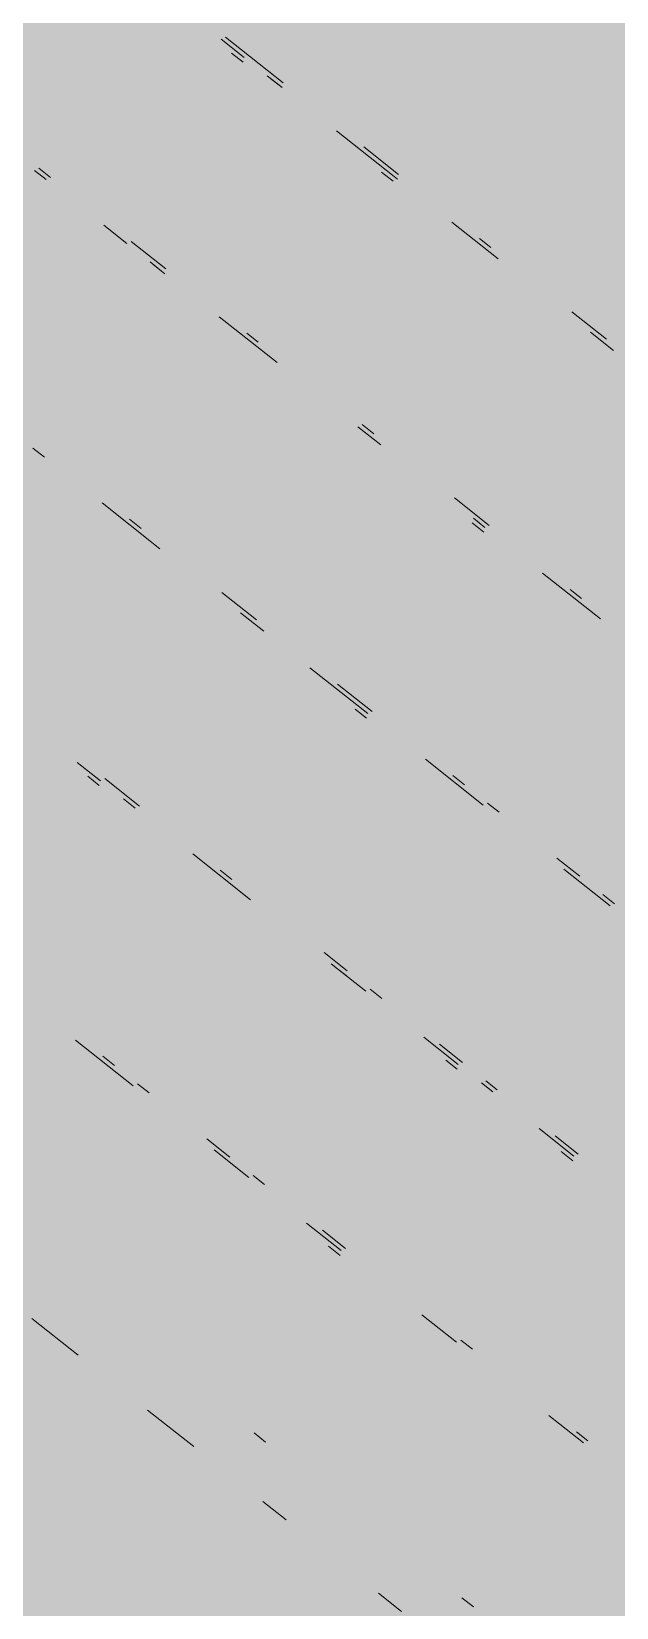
# Model space of a CAD drawing. Header units: millimetres. Extents: x 5 to 1315, y 5 to 292.
# Drawn here: x 1176.59 to 1178.271, y 91.334 to 95.867 of the extents above; entities that cross this region are included whole.
import ezdxf

# ---------------------------------------------------------------- set-up
doc = ezdxf.new("R2010")
doc.units = ezdxf.units.MM
doc.layers.add('EXISTING', color=7, linetype='Continuous')
doc.layers.add('IMAGES', color=7, linetype='Continuous')

# ---------------------------------------------------------------- blocks, each defined once
blk = doc.blocks.new('SHEET_03')
at = {"layer": 'EXISTING', "color": 250, "lineweight": 9}
for p, q in [((277.1347, 95.8455), (277.2011, 95.7928)), ((277.3132, 95.7197), (277.1472, 95.8514)), ((277.198, 95.7792), (277.1648, 95.8055)), ((277.2675, 95.7401), (277.3007, 95.7138)), ((277.3101, 95.706), (277.2769, 95.7324)), ((277.4667, 95.5821), (277.6327, 95.4504)), ((277.6451, 95.4563), (277.5456, 95.5353)), ((276.5986, 95.468), (276.6318, 95.4417)), ((276.6443, 95.4476), (276.6111, 95.4739)), ((277.6295, 95.4368), (277.5963, 95.4631)), ((277.642, 95.4426), (277.6088, 95.469)), ((276.7978, 95.31), (276.8642, 95.2573)), ((277.7986, 95.3187), (277.9314, 95.2134)), ((276.9762, 95.1842), (276.8767, 95.2632)), ((277.9107, 95.2456), (277.8775, 95.2719)), ((276.9306, 95.2046), (276.9637, 95.1783)), ((276.9731, 95.1705), (276.9399, 95.1969)), ((277.1297, 95.0466), (277.2957, 94.9149)), ((278.2427, 94.9822), (278.1431, 95.0612)), ((277.2418, 94.9735), (277.2086, 94.9998)), ((278.197, 95.0026), (278.2634, 94.95)), ((277.5281, 94.7305), (277.5945, 94.6779)), ((277.5738, 94.7101), (277.5406, 94.7364)), ((276.5936, 94.6691), (276.6268, 94.6428)), ((276.7928, 94.5111), (276.9588, 94.3794)), ((277.9057, 94.4467), (277.8061, 94.5257)), ((276.9049, 94.438), (276.8717, 94.4643)), ((277.8901, 94.4272), (277.8569, 94.4535)), ((277.86, 94.4671), (277.8932, 94.4408)), ((278.0592, 94.3091), (278.2252, 94.1774)), ((278.1713, 94.236), (278.1381, 94.2623)), ((277.2368, 94.1746), (277.1372, 94.2536)), ((277.1911, 94.195), (277.2575, 94.1424)), ((277.3903, 94.037), (277.5563, 93.9053)), ((277.5688, 93.9112), (277.4692, 93.9902)), ((277.5531, 93.8917), (277.5199, 93.918)), ((276.7214, 93.7649), (276.7878, 93.7122)), ((277.7223, 93.7736), (277.8882, 93.6419)), ((276.7846, 93.6986), (276.7515, 93.7249)), ((276.8999, 93.6391), (276.8003, 93.7181)), ((277.8343, 93.7005), (277.8011, 93.7268)), ((276.8542, 93.6595), (276.8874, 93.6332)), ((277.9339, 93.6214), (277.9007, 93.6478)), ((277.0533, 93.5015), (277.2193, 93.3698)), ((278.1663, 93.4371), (278.0999, 93.4897)), ((277.1654, 93.4283), (277.1322, 93.4547)), ((278.1206, 93.4575), (278.2534, 93.3522)), ((278.2659, 93.358), (278.2327, 93.3844)), ((277.4974, 93.165), (277.431, 93.2176)), ((277.4517, 93.1854), (277.5513, 93.1064)), ((277.4942, 93.1513), (277.461, 93.1777)), ((277.597, 93.0859), (277.5638, 93.1123)), ((276.7164, 92.966), (276.8824, 92.8343)), ((277.7173, 92.9747), (277.8168, 92.8957)), ((277.8293, 92.9016), (277.7629, 92.9542)), ((276.8285, 92.8928), (276.7953, 92.9192)), ((277.8137, 92.8821), (277.7805, 92.9084)), ((276.9281, 92.8138), (276.8949, 92.8402)), ((277.8832, 92.843), (277.9164, 92.8167)), ((277.9289, 92.8225), (277.8957, 92.8489)), ((277.1604, 92.6295), (277.094, 92.6821)), ((278.0492, 92.7113), (278.1488, 92.6323)), ((278.1613, 92.6382), (278.0949, 92.6909)), ((277.1147, 92.6499), (277.2143, 92.5709)), ((278.1457, 92.6187), (278.1125, 92.645)), ((277.26, 92.5504), (277.2268, 92.5768)), ((277.3803, 92.4392), (277.4799, 92.3602)), ((277.4924, 92.3661), (277.426, 92.4187)), ((277.4768, 92.3466), (277.4436, 92.3729)), ((277.7123, 92.1758), (277.8119, 92.0968)), ((276.5912, 92.165), (276.724, 92.0597)), ((277.8575, 92.0763), (277.8243, 92.1027)), ((276.9232, 91.9016), (277.056, 91.7963)), ((278.0774, 91.8861), (278.177, 91.8071)), ((277.2628, 91.8095), (277.2296, 91.8359)), ((278.1895, 91.8129), (278.1563, 91.8393)), ((277.2551, 91.6382), (277.3215, 91.5856)), ((277.5871, 91.3748), (277.6535, 91.3222)), ((277.8604, 91.3354), (277.8272, 91.3618))]:
    blk.add_line(p, q, dxfattribs=at)
at = {"layer": 'IMAGES', "color": 7}
for points in [[(276.3255, 95.8215), (276.9036, 95.8215), (276.3255, 95.9179), (276.9036, 95.9179)], [(276.9036, 95.8215), (277, 95.8215), (276.9036, 95.9179), (277, 95.9179)], [(277, 95.8215), (277.1927, 95.8215), (277, 95.9179), (277.1927, 95.9179)], [(277.1927, 95.8215), (277.2891, 95.8215), (277.1927, 95.9179), (277.2891, 95.9179)], [(277.2891, 95.8215), (277.3855, 95.8215), (277.2891, 95.9179), (277.3855, 95.9179)], [(277.3855, 95.8215), (277.8673, 95.8215), (277.3855, 95.9179), (277.8673, 95.9179)], [(277.8673, 95.7251), (277.9636, 95.7251), (277.8673, 95.9179), (277.9636, 95.9179)], [(277.9636, 95.8215), (278.06, 95.8215), (277.9636, 95.9179), (278.06, 95.9179)], [(278.06, 95.8215), (278.4455, 95.8215), (278.06, 95.9179), (278.4455, 95.9179)], [(276.3255, 95.7251), (277, 95.7251), (276.3255, 95.8215), (277, 95.8215)], [(277, 95.7251), (277.0964, 95.7251), (277, 95.8215), (277.0964, 95.8215)], [(277.0964, 95.7251), (277.1927, 95.7251), (277.0964, 95.8215), (277.1927, 95.8215)], [(277.1927, 95.7251), (277.2891, 95.7251), (277.1927, 95.8215), (277.2891, 95.8215)], [(277.2891, 95.7251), (277.3855, 95.7251), (277.2891, 95.8215), (277.3855, 95.8215)], [(277.3855, 95.7251), (277.4818, 95.7251), (277.3855, 95.8215), (277.4818, 95.8215)], [(277.4818, 95.7251), (277.5782, 95.7251), (277.4818, 95.8215), (277.5782, 95.8215)], [(277.5782, 95.7251), (277.8673, 95.7251), (277.5782, 95.8215), (277.8673, 95.8215)], [(277.9636, 95.7251), (278.06, 95.7251), (277.9636, 95.8215), (278.06, 95.8215)], [(278.06, 95.7251), (278.1564, 95.7251), (278.06, 95.8215), (278.1564, 95.8215)], [(278.1564, 95.7251), (278.2527, 95.7251), (278.1564, 95.8215), (278.2527, 95.8215)], [(278.2527, 95.6287), (278.3491, 95.6287), (278.2527, 95.8215), (278.3491, 95.8215)], [(276.5182, 95.6287), (276.6145, 95.6287), (276.5182, 95.7251), (276.6145, 95.7251)], [(276.6145, 95.6287), (277.0964, 95.6287), (276.6145, 95.7251), (277.0964, 95.7251)], [(277.0964, 95.6287), (277.1927, 95.6287), (277.0964, 95.7251), (277.1927, 95.7251)], [(277.1927, 95.6287), (277.2891, 95.6287), (277.1927, 95.7251), (277.2891, 95.7251)], [(277.2891, 95.6287), (277.3855, 95.6287), (277.2891, 95.7251), (277.3855, 95.7251)], [(277.3855, 95.6287), (277.4818, 95.6287), (277.3855, 95.7251), (277.4818, 95.7251)], [(277.4818, 95.6287), (277.5782, 95.6287), (277.4818, 95.7251), (277.5782, 95.7251)], [(277.5782, 95.6287), (277.6745, 95.6287), (277.5782, 95.7251), (277.6745, 95.7251)], [(277.6745, 95.6287), (277.9636, 95.6287), (277.6745, 95.7251), (277.9636, 95.7251)], [(277.9636, 95.6287), (278.2527, 95.6287), (277.9636, 95.7251), (278.2527, 95.7251)], [(276.5182, 95.5323), (276.6145, 95.5323), (276.5182, 95.6287), (276.6145, 95.6287)], [(276.6145, 95.5323), (276.7109, 95.5323), (276.6145, 95.6287), (276.7109, 95.6287)], [(276.7109, 95.5323), (277.2891, 95.5323), (276.7109, 95.6287), (277.2891, 95.6287)], [(277.2891, 95.5323), (277.3855, 95.5323), (277.2891, 95.6287), (277.3855, 95.6287)], [(277.3855, 95.5323), (277.4818, 95.5323), (277.3855, 95.6287), (277.4818, 95.6287)], [(277.4818, 95.5323), (277.5782, 95.5323), (277.4818, 95.6287), (277.5782, 95.6287)], [(277.5782, 95.5323), (278.1564, 95.5323), (277.5782, 95.6287), (278.1564, 95.6287)], [(278.1564, 95.5323), (278.2527, 95.5323), (278.1564, 95.6287), (278.2527, 95.6287)], [(278.2527, 95.5323), (278.3491, 95.5323), (278.2527, 95.6287), (278.3491, 95.6287)], [(276.5182, 95.4359), (276.7109, 95.4359), (276.5182, 95.5323), (276.7109, 95.5323)], [(276.7109, 95.4359), (276.8073, 95.4359), (276.7109, 95.5323), (276.8073, 95.5323)], [(276.8073, 95.4359), (276.9036, 95.4359), (276.8073, 95.5323), (276.9036, 95.5323)], [(276.9036, 95.4359), (277.2891, 95.4359), (276.9036, 95.5323), (277.2891, 95.5323)], [(277.2891, 95.4359), (277.4818, 95.4359), (277.2891, 95.5323), (277.4818, 95.5323)], [(277.4818, 95.4359), (277.6745, 95.4359), (277.4818, 95.5323), (277.6745, 95.5323)], [(277.6745, 95.4359), (277.7709, 95.4359), (277.6745, 95.5323), (277.7709, 95.5323)], [(277.7709, 95.4359), (277.8673, 95.4359), (277.7709, 95.5323), (277.8673, 95.5323)], [(277.8673, 95.4359), (278.4455, 95.4359), (277.8673, 95.5323), (278.4455, 95.5323)], [(276.5182, 95.3395), (276.6145, 95.3395), (276.5182, 95.4359), (276.6145, 95.4359)], [(276.6145, 95.3395), (276.7109, 95.3395), (276.6145, 95.4359), (276.7109, 95.4359)], [(276.7109, 95.3395), (276.8073, 95.3395), (276.7109, 95.4359), (276.8073, 95.4359)], [(276.8073, 95.3395), (276.9036, 95.3395), (276.8073, 95.4359), (276.9036, 95.4359)], [(276.9036, 95.3395), (277, 95.3395), (276.9036, 95.4359), (277, 95.4359)], [(277, 95.3395), (277.5782, 95.3395), (277, 95.4359), (277.5782, 95.4359)], [(277.5782, 95.3395), (277.6745, 95.3395), (277.5782, 95.4359), (277.6745, 95.4359)], [(277.6745, 95.3395), (277.8673, 95.3395), (277.6745, 95.4359), (277.8673, 95.4359)], [(277.8673, 95.3395), (277.9636, 95.3395), (277.8673, 95.4359), (277.9636, 95.4359)], [(277.9636, 95.3395), (278.4455, 95.3395), (277.9636, 95.4359), (278.4455, 95.4359)], [(276.5182, 95.2431), (276.6145, 95.2431), (276.5182, 95.3395), (276.6145, 95.3395)], [(276.6145, 95.2431), (276.7109, 95.2431), (276.6145, 95.3395), (276.7109, 95.3395)], [(276.7109, 95.2431), (276.8073, 95.2431), (276.7109, 95.3395), (276.8073, 95.3395)], [(276.8073, 95.2431), (276.9036, 95.2431), (276.8073, 95.3395), (276.9036, 95.3395)], [(276.9036, 95.2431), (277, 95.2431), (276.9036, 95.3395), (277, 95.3395)], [(277, 95.2431), (277.0964, 95.2431), (277, 95.3395), (277.0964, 95.3395)], [(277.0964, 95.2431), (277.5782, 95.2431), (277.0964, 95.3395), (277.5782, 95.3395)], [(277.5782, 95.2431), (277.6745, 95.2431), (277.5782, 95.3395), (277.6745, 95.3395)], [(277.6745, 95.2431), (277.7709, 95.2431), (277.6745, 95.3395), (277.7709, 95.3395)], [(277.7709, 95.2431), (277.9636, 95.2431), (277.7709, 95.3395), (277.9636, 95.3395)], [(277.9636, 95.2431), (278.06, 95.2431), (277.9636, 95.3395), (278.06, 95.3395)], [(278.06, 95.2431), (278.1564, 95.2431), (278.06, 95.3395), (278.1564, 95.3395)], [(278.1564, 95.2431), (278.5418, 95.2431), (278.1564, 95.3395), (278.5418, 95.3395)], [(276.0364, 95.1467), (276.8073, 95.1467), (276.0364, 95.2431), (276.8073, 95.2431)], [(276.8073, 95.1467), (277, 95.1467), (276.8073, 95.2431), (277, 95.2431)], [(277, 95.1467), (277.0964, 95.1467), (277, 95.2431), (277.0964, 95.2431)], [(277.0964, 95.1467), (277.1927, 95.1467), (277.0964, 95.2431), (277.1927, 95.2431)], [(277.1927, 95.1467), (277.6745, 95.1467), (277.1927, 95.2431), (277.6745, 95.2431)], [(277.6745, 95.1467), (277.7709, 95.1467), (277.6745, 95.2431), (277.7709, 95.2431)], [(277.7709, 95.1467), (277.8673, 95.1467), (277.7709, 95.2431), (277.8673, 95.2431)], [(277.8673, 95.1467), (277.9636, 95.1467), (277.8673, 95.2431), (277.9636, 95.2431)], [(277.9636, 95.1467), (278.06, 95.1467), (277.9636, 95.2431), (278.06, 95.2431)], [(278.06, 95.1467), (278.1564, 95.1467), (278.06, 95.2431), (278.1564, 95.2431)], [(278.1564, 95.1467), (278.2527, 95.1467), (278.1564, 95.2431), (278.2527, 95.2431)], [(278.2527, 95.1467), (278.6382, 95.1467), (278.2527, 95.2431), (278.6382, 95.2431)], [(276.1327, 95.0503), (276.8073, 95.0503), (276.1327, 95.1467), (276.8073, 95.1467)], [(276.8073, 95.0503), (276.9036, 95.0503), (276.8073, 95.1467), (276.9036, 95.1467)], [(276.9036, 95.0503), (277, 95.0503), (276.9036, 95.1467), (277, 95.1467)], [(277, 95.0503), (277.1927, 95.0503), (277, 95.1467), (277.1927, 95.1467)], [(277.1927, 95.0503), (277.7709, 95.0503), (277.1927, 95.1467), (277.7709, 95.1467)], [(277.7709, 95.0503), (277.8673, 95.0503), (277.7709, 95.1467), (277.8673, 95.1467)], [(277.8673, 95.0503), (277.9636, 95.0503), (277.8673, 95.1467), (277.9636, 95.1467)], [(277.9636, 95.0503), (278.06, 95.0503), (277.9636, 95.1467), (278.06, 95.1467)], [(278.06, 95.0503), (278.1564, 95.0503), (278.06, 95.1467), (278.1564, 95.1467)], [(278.1564, 95.0503), (278.2527, 95.0503), (278.1564, 95.1467), (278.2527, 95.1467)], [(278.2527, 95.0503), (278.3491, 95.0503), (278.2527, 95.1467), (278.3491, 95.1467)], [(276.3255, 94.9539), (276.9036, 94.9539), (276.3255, 95.0503), (276.9036, 95.0503)], [(276.9036, 94.9539), (277, 94.9539), (276.9036, 95.0503), (277, 95.0503)], [(277, 94.9539), (277.0964, 94.9539), (277, 95.0503), (277.0964, 95.0503)], [(277.0964, 94.9539), (277.2891, 94.9539), (277.0964, 95.0503), (277.2891, 95.0503)], [(277.2891, 94.9539), (277.3855, 94.9539), (277.2891, 95.0503), (277.3855, 95.0503)], [(277.3855, 94.9539), (277.4818, 94.9539), (277.3855, 95.0503), (277.4818, 95.0503)], [(277.4818, 94.9539), (277.9636, 94.9539), (277.4818, 95.0503), (277.9636, 95.0503)], [(277.9636, 94.9539), (278.06, 94.9539), (277.9636, 95.0503), (278.06, 95.0503)], [(278.06, 94.9539), (278.1564, 94.9539), (278.06, 95.0503), (278.1564, 95.0503)], [(278.1564, 94.9539), (278.2527, 94.9539), (278.1564, 95.0503), (278.2527, 95.0503)], [(278.2527, 94.9539), (278.3491, 94.9539), (278.2527, 95.0503), (278.3491, 95.0503)], [(276.5182, 94.8575), (276.6145, 94.8575), (276.5182, 94.9539), (276.6145, 94.9539)], [(276.6145, 94.8575), (277.1927, 94.8575), (276.6145, 94.9539), (277.1927, 94.9539)], [(277.1927, 94.8575), (277.3855, 94.8575), (277.1927, 94.9539), (277.3855, 94.9539)], [(277.3855, 94.8575), (277.4818, 94.8575), (277.3855, 94.9539), (277.4818, 94.9539)], [(277.4818, 94.8575), (278.06, 94.8575), (277.4818, 94.9539), (278.06, 94.9539)], [(278.06, 94.8575), (278.1564, 94.8575), (278.06, 94.9539), (278.1564, 94.9539)], [(278.1564, 94.8575), (278.2527, 94.8575), (278.1564, 94.9539), (278.2527, 94.9539)], [(278.2527, 94.8575), (278.3491, 94.8575), (278.2527, 94.9539), (278.3491, 94.9539)], [(276.5182, 94.7611), (276.6145, 94.7611), (276.5182, 94.8575), (276.6145, 94.8575)], [(276.6145, 94.7611), (276.7109, 94.7611), (276.6145, 94.8575), (276.7109, 94.8575)], [(276.7109, 94.7611), (277.1927, 94.7611), (276.7109, 94.8575), (277.1927, 94.8575)], [(277.1927, 94.7611), (277.2891, 94.7611), (277.1927, 94.8575), (277.2891, 94.8575)], [(277.2891, 94.7611), (277.3855, 94.7611), (277.2891, 94.8575), (277.3855, 94.8575)], [(277.3855, 94.7611), (277.5782, 94.7611), (277.3855, 94.8575), (277.5782, 94.8575)], [(277.5782, 94.7611), (277.6745, 94.7611), (277.5782, 94.8575), (277.6745, 94.8575)], [(277.6745, 94.7611), (278.1564, 94.7611), (277.6745, 94.8575), (278.1564, 94.8575)], [(278.1564, 94.7611), (278.2527, 94.7611), (278.1564, 94.8575), (278.2527, 94.8575)], [(278.2527, 94.7611), (278.3491, 94.7611), (278.2527, 94.8575), (278.3491, 94.8575)], [(276.4218, 94.6647), (276.6145, 94.6647), (276.4218, 94.7611), (276.6145, 94.7611)], [(276.6145, 94.6647), (276.7109, 94.6647), (276.6145, 94.7611), (276.7109, 94.7611)], [(276.7109, 94.6647), (276.8073, 94.6647), (276.7109, 94.7611), (276.8073, 94.7611)], [(276.8073, 94.6647), (277.2891, 94.6647), (276.8073, 94.7611), (277.2891, 94.7611)], [(277.2891, 94.6647), (277.3855, 94.6647), (277.2891, 94.7611), (277.3855, 94.7611)], [(277.3855, 94.6647), (277.4818, 94.6647), (277.3855, 94.7611), (277.4818, 94.7611)], [(277.4818, 94.6647), (277.6745, 94.6647), (277.4818, 94.7611), (277.6745, 94.7611)], [(277.6745, 94.6647), (277.7709, 94.6647), (277.6745, 94.7611), (277.7709, 94.7611)], [(277.7709, 94.6647), (277.8673, 94.6647), (277.7709, 94.7611), (277.8673, 94.7611)], [(277.8673, 94.6647), (278.3491, 94.6647), (277.8673, 94.7611), (278.3491, 94.7611)], [(276.5182, 94.5683), (276.7109, 94.5683), (276.5182, 94.6647), (276.7109, 94.6647)], [(276.7109, 94.5683), (276.8073, 94.5683), (276.7109, 94.6647), (276.8073, 94.6647)], [(276.8073, 94.5683), (276.9036, 94.5683), (276.8073, 94.6647), (276.9036, 94.6647)], [(276.9036, 94.5683), (277.3855, 94.5683), (276.9036, 94.6647), (277.3855, 94.6647)], [(277.3855, 94.5683), (277.4818, 94.5683), (277.3855, 94.6647), (277.4818, 94.6647)], [(277.4818, 94.5683), (277.5782, 94.5683), (277.4818, 94.6647), (277.5782, 94.6647)], [(277.5782, 94.5683), (277.7709, 94.5683), (277.5782, 94.6647), (277.7709, 94.6647)], [(277.7709, 94.5683), (277.8673, 94.5683), (277.7709, 94.6647), (277.8673, 94.6647)], [(277.8673, 94.5683), (277.9636, 94.5683), (277.8673, 94.6647), (277.9636, 94.6647)], [(277.9636, 94.5683), (278.5418, 94.5683), (277.9636, 94.6647), (278.5418, 94.6647)], [(276.5182, 94.4719), (276.6145, 94.4719), (276.5182, 94.5683), (276.6145, 94.5683)], [(276.6145, 94.4719), (276.7109, 94.4719), (276.6145, 94.5683), (276.7109, 94.5683)], [(276.7109, 94.4719), (276.9036, 94.4719), (276.7109, 94.5683), (276.9036, 94.5683)], [(276.9036, 94.4719), (277, 94.4719), (276.9036, 94.5683), (277, 94.5683)], [(277, 94.4719), (277.5782, 94.4719), (277, 94.5683), (277.5782, 94.5683)], [(277.5782, 94.4719), (277.6745, 94.4719), (277.5782, 94.5683), (277.6745, 94.5683)], [(277.6745, 94.4719), (277.7709, 94.4719), (277.6745, 94.5683), (277.7709, 94.5683)], [(277.7709, 94.4719), (277.8673, 94.4719), (277.7709, 94.5683), (277.8673, 94.5683)], [(277.8673, 94.4719), (277.9636, 94.4719), (277.8673, 94.5683), (277.9636, 94.5683)], [(277.9636, 94.4719), (278.06, 94.4719), (277.9636, 94.5683), (278.06, 94.5683)], [(278.06, 94.4719), (278.5418, 94.4719), (278.06, 94.5683), (278.5418, 94.5683)], [(276.5182, 94.3755), (276.8073, 94.3755), (276.5182, 94.4719), (276.8073, 94.4719)], [(276.8073, 94.3755), (277, 94.3755), (276.8073, 94.4719), (277, 94.4719)], [(277, 94.3755), (277.0964, 94.3755), (277, 94.4719), (277.0964, 94.4719)], [(277.0964, 94.3755), (277.1927, 94.3755), (277.0964, 94.4719), (277.1927, 94.4719)], [(277.1927, 94.3755), (277.6745, 94.3755), (277.1927, 94.4719), (277.6745, 94.4719)], [(277.6745, 94.3755), (277.7709, 94.3755), (277.6745, 94.4719), (277.7709, 94.4719)], [(277.7709, 94.3755), (277.8673, 94.3755), (277.7709, 94.4719), (277.8673, 94.4719)], [(277.8673, 94.3755), (277.9636, 94.3755), (277.8673, 94.4719), (277.9636, 94.4719)], [(277.9636, 94.3755), (278.06, 94.3755), (277.9636, 94.4719), (278.06, 94.4719)], [(278.06, 94.3755), (278.1564, 94.3755), (278.06, 94.4719), (278.1564, 94.4719)], [(278.1564, 94.3755), (278.6382, 94.3755), (278.1564, 94.4719), (278.6382, 94.4719)], [(276.5182, 94.2791), (276.6145, 94.2791), (276.5182, 94.3755), (276.6145, 94.3755)], [(276.6145, 94.2791), (276.9036, 94.2791), (276.6145, 94.3755), (276.9036, 94.3755)], [(276.9036, 94.2791), (277.0964, 94.2791), (276.9036, 94.3755), (277.0964, 94.3755)], [(277.0964, 94.2791), (277.1927, 94.2791), (277.0964, 94.3755), (277.1927, 94.3755)], [(277.1927, 94.2791), (277.2891, 94.2791), (277.1927, 94.3755), (277.2891, 94.3755)], [(277.2891, 94.2791), (277.7709, 94.2791), (277.2891, 94.3755), (277.7709, 94.3755)], [(277.7709, 94.2791), (277.9636, 94.2791), (277.7709, 94.3755), (277.9636, 94.3755)], [(277.9636, 94.2791), (278.06, 94.2791), (277.9636, 94.3755), (278.06, 94.3755)], [(278.06, 94.2791), (278.1564, 94.2791), (278.06, 94.3755), (278.1564, 94.3755)], [(278.1564, 94.2791), (278.2527, 94.2791), (278.1564, 94.3755), (278.2527, 94.3755)], [(278.2527, 94.2791), (278.8309, 94.2791), (278.2527, 94.3755), (278.8309, 94.3755)], [(276.5182, 94.1827), (276.6145, 94.1827), (276.5182, 94.2791), (276.6145, 94.2791)], [(276.6145, 94.1827), (276.7109, 94.1827), (276.6145, 94.2791), (276.7109, 94.2791)], [(276.7109, 94.1827), (276.9036, 94.1827), (276.7109, 94.2791), (276.9036, 94.2791)], [(276.9036, 94.1827), (277, 94.1827), (276.9036, 94.2791), (277, 94.2791)], [(277, 94.1827), (277.0964, 94.1827), (277, 94.2791), (277.0964, 94.2791)], [(277.0964, 94.1827), (277.2891, 94.1827), (277.0964, 94.2791), (277.2891, 94.2791)], [(277.2891, 94.1827), (277.3855, 94.1827), (277.2891, 94.2791), (277.3855, 94.2791)], [(277.3855, 94.1827), (277.4818, 94.1827), (277.3855, 94.2791), (277.4818, 94.2791)], [(277.4818, 94.1827), (278.06, 94.1827), (277.4818, 94.2791), (278.06, 94.2791)], [(278.06, 94.1827), (278.2527, 94.1827), (278.06, 94.2791), (278.2527, 94.2791)], [(278.2527, 94.1827), (278.3491, 94.1827), (278.2527, 94.2791), (278.3491, 94.2791)], [(276.5182, 94.0863), (276.6145, 94.0863), (276.5182, 94.1827), (276.6145, 94.1827)], [(276.6145, 94.0863), (276.7109, 94.0863), (276.6145, 94.1827), (276.7109, 94.1827)], [(276.7109, 94.0863), (276.8073, 94.0863), (276.7109, 94.1827), (276.8073, 94.1827)], [(276.8073, 94.0863), (277, 94.0863), (276.8073, 94.1827), (277, 94.1827)], [(277, 94.0863), (277.0964, 94.0863), (277, 94.1827), (277.0964, 94.1827)], [(277.0964, 94.0863), (277.1927, 94.0863), (277.0964, 94.1827), (277.1927, 94.1827)], [(277.1927, 94.0863), (277.2891, 94.0863), (277.1927, 94.1827), (277.2891, 94.1827)], [(277.2891, 93.9899), (277.3855, 93.9899), (277.2891, 94.1827), (277.3855, 94.1827)], [(277.3855, 94.0863), (277.4818, 94.0863), (277.3855, 94.1827), (277.4818, 94.1827)], [(277.4818, 94.0863), (277.5782, 94.0863), (277.4818, 94.1827), (277.5782, 94.1827)], [(277.5782, 94.0863), (278.06, 94.0863), (277.5782, 94.1827), (278.06, 94.1827)], [(278.06, 94.0863), (278.1564, 94.0863), (278.06, 94.1827), (278.1564, 94.1827)], [(278.1564, 94.0863), (278.3491, 94.0863), (278.1564, 94.1827), (278.3491, 94.1827)], [(276.5182, 93.9899), (276.6145, 93.9899), (276.5182, 94.0863), (276.6145, 94.0863)], [(276.6145, 93.9899), (276.7109, 93.9899), (276.6145, 94.0863), (276.7109, 94.0863)], [(276.7109, 93.9899), (276.8073, 93.9899), (276.7109, 94.0863), (276.8073, 94.0863)], [(276.8073, 93.9899), (276.9036, 93.9899), (276.8073, 94.0863), (276.9036, 94.0863)], [(276.9036, 93.9899), (277, 93.9899), (276.9036, 94.0863), (277, 94.0863)], [(277, 93.9899), (277.0964, 93.9899), (277, 94.0863), (277.0964, 94.0863)], [(277.0964, 93.9899), (277.1927, 93.9899), (277.0964, 94.0863), (277.1927, 94.0863)], [(277.1927, 93.9899), (277.2891, 93.9899), (277.1927, 94.0863), (277.2891, 94.0863)], [(277.3855, 93.9899), (277.4818, 93.9899), (277.3855, 94.0863), (277.4818, 94.0863)], [(277.4818, 93.9899), (277.5782, 93.9899), (277.4818, 94.0863), (277.5782, 94.0863)], [(277.5782, 93.9899), (277.6745, 93.9899), (277.5782, 94.0863), (277.6745, 94.0863)], [(277.6745, 93.9899), (278.1564, 93.9899), (277.6745, 94.0863), (278.1564, 94.0863)], [(278.1564, 93.9899), (278.2527, 93.9899), (278.1564, 94.0863), (278.2527, 94.0863)], [(278.2527, 93.9899), (278.3491, 93.9899), (278.2527, 94.0863), (278.3491, 94.0863)], [(276.5182, 93.8935), (276.6145, 93.8935), (276.5182, 93.9899), (276.6145, 93.9899)], [(276.6145, 93.8935), (276.7109, 93.8935), (276.6145, 93.9899), (276.7109, 93.9899)], [(276.7109, 93.8935), (276.8073, 93.8935), (276.7109, 93.9899), (276.8073, 93.9899)], [(276.8073, 93.797), (276.9036, 93.797), (276.8073, 93.9899), (276.9036, 93.9899)], [(276.9036, 93.8935), (277, 93.8935), (276.9036, 93.9899), (277, 93.9899)], [(277, 93.8935), (277.0964, 93.8935), (277, 93.9899), (277.0964, 93.9899)], [(277.0964, 93.8935), (277.1927, 93.8935), (277.0964, 93.9899), (277.1927, 93.9899)], [(277.1927, 93.797), (277.2891, 93.797), (277.1927, 93.9899), (277.2891, 93.9899)], [(277.2891, 93.8935), (277.3855, 93.8935), (277.2891, 93.9899), (277.3855, 93.9899)], [(277.3855, 93.8935), (277.4818, 93.8935), (277.3855, 93.9899), (277.4818, 93.9899)], [(277.4818, 93.8935), (277.5782, 93.8935), (277.4818, 93.9899), (277.5782, 93.9899)], [(277.5782, 93.8935), (277.6745, 93.8935), (277.5782, 93.9899), (277.6745, 93.9899)], [(277.6745, 93.8935), (277.7709, 93.8935), (277.6745, 93.9899), (277.7709, 93.9899)], [(277.7709, 93.8935), (278.2527, 93.8935), (277.7709, 93.9899), (278.2527, 93.9899)], [(278.2527, 93.8935), (278.3491, 93.8935), (278.2527, 93.9899), (278.3491, 93.9899)], [(276.5182, 93.797), (276.6145, 93.797), (276.5182, 93.8935), (276.6145, 93.8935)], [(276.6145, 93.797), (276.7109, 93.797), (276.6145, 93.8935), (276.7109, 93.8935)], [(276.7109, 93.797), (276.8073, 93.797), (276.7109, 93.8935), (276.8073, 93.8935)], [(276.9036, 93.797), (277, 93.797), (276.9036, 93.8935), (277, 93.8935)], [(277, 93.797), (277.0964, 93.797), (277, 93.8935), (277.0964, 93.8935)], [(277.0964, 93.797), (277.1927, 93.797), (277.0964, 93.8935), (277.1927, 93.8935)], [(277.2891, 93.797), (277.3855, 93.797), (277.2891, 93.8935), (277.3855, 93.8935)], [(277.3855, 93.797), (277.4818, 93.797), (277.3855, 93.8935), (277.4818, 93.8935)], [(277.4818, 93.797), (277.5782, 93.797), (277.4818, 93.8935), (277.5782, 93.8935)], [(277.5782, 93.797), (277.6745, 93.797), (277.5782, 93.8935), (277.6745, 93.8935)], [(277.6745, 93.797), (277.7709, 93.797), (277.6745, 93.8935), (277.7709, 93.8935)], [(277.7709, 93.797), (277.8673, 93.797), (277.7709, 93.8935), (277.8673, 93.8935)], [(277.8673, 93.797), (278.3491, 93.797), (277.8673, 93.8935), (278.3491, 93.8935)], [(276.0364, 93.7006), (276.6145, 93.7006), (276.0364, 93.797), (276.6145, 93.797)], [(276.6145, 93.7006), (276.7109, 93.7006), (276.6145, 93.797), (276.7109, 93.797)], [(276.7109, 93.7006), (276.8073, 93.7006), (276.7109, 93.797), (276.8073, 93.797)], [(276.8073, 93.7006), (276.9036, 93.7006), (276.8073, 93.797), (276.9036, 93.797)], [(276.9036, 93.7006), (277, 93.7006), (276.9036, 93.797), (277, 93.797)], [(277, 93.7006), (277.0964, 93.7006), (277, 93.797), (277.0964, 93.797)], [(277.0964, 93.7006), (277.1927, 93.7006), (277.0964, 93.797), (277.1927, 93.797)], [(277.1927, 93.7006), (277.3855, 93.7006), (277.1927, 93.797), (277.3855, 93.797)], [(277.3855, 93.7006), (277.4818, 93.7006), (277.3855, 93.797), (277.4818, 93.797)], [(277.4818, 93.7006), (277.5782, 93.7006), (277.4818, 93.797), (277.5782, 93.797)], [(277.5782, 93.7006), (277.6745, 93.7006), (277.5782, 93.797), (277.6745, 93.797)], [(277.6745, 93.7006), (277.7709, 93.7006), (277.6745, 93.797), (277.7709, 93.797)], [(277.7709, 93.7006), (277.8673, 93.7006), (277.7709, 93.797), (277.8673, 93.797)], [(277.8673, 93.7006), (277.9636, 93.7006), (277.8673, 93.797), (277.9636, 93.797)], [(277.9636, 93.7006), (278.5418, 93.7006), (277.9636, 93.797), (278.5418, 93.797)], [(276.1327, 93.6042), (276.6145, 93.6042), (276.1327, 93.7006), (276.6145, 93.7006)], [(276.6145, 93.6042), (276.7109, 93.6042), (276.6145, 93.7006), (276.7109, 93.7006)], [(276.7109, 93.6042), (276.8073, 93.6042), (276.7109, 93.7006), (276.8073, 93.7006)], [(276.8073, 93.6042), (276.9036, 93.6042), (276.8073, 93.7006), (276.9036, 93.7006)], [(276.9036, 93.6042), (277, 93.6042), (276.9036, 93.7006), (277, 93.7006)], [(277, 93.6042), (277.0964, 93.6042), (277, 93.7006), (277.0964, 93.7006)], [(277.0964, 93.6042), (277.1927, 93.6042), (277.0964, 93.7006), (277.1927, 93.7006)], [(277.1927, 93.6042), (277.2891, 93.6042), (277.1927, 93.7006), (277.2891, 93.7006)], [(277.2891, 93.6042), (277.3855, 93.6042), (277.2891, 93.7006), (277.3855, 93.7006)], [(277.3855, 93.6042), (277.4818, 93.6042), (277.3855, 93.7006), (277.4818, 93.7006)], [(277.4818, 93.6042), (277.6745, 93.6042), (277.4818, 93.7006), (277.6745, 93.7006)], [(277.6745, 93.6042), (277.7709, 93.6042), (277.6745, 93.7006), (277.7709, 93.7006)], [(277.7709, 93.6042), (277.9636, 93.6042), (277.7709, 93.7006), (277.9636, 93.7006)], [(277.9636, 93.6042), (278.06, 93.6042), (277.9636, 93.7006), (278.06, 93.7006)], [(278.06, 93.6042), (278.1564, 93.6042), (278.06, 93.7006), (278.1564, 93.7006)], [(278.1564, 93.6042), (278.6382, 93.6042), (278.1564, 93.7006), (278.6382, 93.7006)], [(276.1327, 93.5078), (276.7109, 93.5078), (276.1327, 93.6042), (276.7109, 93.6042)], [(276.7109, 93.5078), (276.8073, 93.5078), (276.7109, 93.6042), (276.8073, 93.6042)], [(276.8073, 93.5078), (276.9036, 93.5078), (276.8073, 93.6042), (276.9036, 93.6042)], [(276.9036, 93.5078), (277.0964, 93.5078), (276.9036, 93.6042), (277.0964, 93.6042)], [(277.0964, 93.5078), (277.1927, 93.5078), (277.0964, 93.6042), (277.1927, 93.6042)], [(277.1927, 93.5078), (277.2891, 93.5078), (277.1927, 93.6042), (277.2891, 93.6042)], [(277.2891, 93.5078), (277.3855, 93.5078), (277.2891, 93.6042), (277.3855, 93.6042)], [(277.3855, 93.5078), (277.4818, 93.5078), (277.3855, 93.6042), (277.4818, 93.6042)], [(277.4818, 93.5078), (277.5782, 93.5078), (277.4818, 93.6042), (277.5782, 93.6042)], [(277.5782, 93.5078), (277.8673, 93.5078), (277.5782, 93.6042), (277.8673, 93.6042)], [(277.8673, 93.5078), (277.9636, 93.5078), (277.8673, 93.6042), (277.9636, 93.6042)], [(277.9636, 93.5078), (278.06, 93.5078), (277.9636, 93.6042), (278.06, 93.6042)], [(278.06, 93.5078), (278.1564, 93.5078), (278.06, 93.6042), (278.1564, 93.6042)], [(278.1564, 93.5078), (278.7345, 93.5078), (278.1564, 93.6042), (278.7345, 93.6042)], [(276.3255, 93.4114), (276.8073, 93.4114), (276.3255, 93.5078), (276.8073, 93.5078)], [(276.8073, 93.4114), (276.9036, 93.4114), (276.8073, 93.5078), (276.9036, 93.5078)], [(276.9036, 93.4114), (277, 93.4114), (276.9036, 93.5078), (277, 93.5078)], [(277, 93.4114), (277.0964, 93.4114), (277, 93.5078), (277.0964, 93.5078)], [(277.0964, 93.4114), (277.2891, 93.4114), (277.0964, 93.5078), (277.2891, 93.5078)], [(277.2891, 93.4114), (277.3855, 93.4114), (277.2891, 93.5078), (277.3855, 93.5078)], [(277.3855, 93.4114), (277.4818, 93.4114), (277.3855, 93.5078), (277.4818, 93.5078)], [(277.4818, 93.4114), (277.5782, 93.4114), (277.4818, 93.5078), (277.5782, 93.5078)], [(277.5782, 93.4114), (277.6745, 93.4114), (277.5782, 93.5078), (277.6745, 93.5078)], [(277.6745, 93.4114), (277.8673, 93.4114), (277.6745, 93.5078), (277.8673, 93.5078)], [(277.8673, 93.4114), (277.9636, 93.4114), (277.8673, 93.5078), (277.9636, 93.5078)], [(277.9636, 93.4114), (278.06, 93.4114), (277.9636, 93.5078), (278.06, 93.5078)], [(278.06, 93.4114), (278.2527, 93.4114), (278.06, 93.5078), (278.2527, 93.5078)], [(278.2527, 93.4114), (278.3491, 93.4114), (278.2527, 93.5078), (278.3491, 93.5078)], [(276.5182, 93.315), (277, 93.315), (276.5182, 93.4114), (277, 93.4114)], [(277, 93.315), (277.0964, 93.315), (277, 93.4114), (277.0964, 93.4114)], [(277.0964, 93.315), (277.2891, 93.315), (277.0964, 93.4114), (277.2891, 93.4114)], [(277.2891, 93.315), (277.3855, 93.315), (277.2891, 93.4114), (277.3855, 93.4114)], [(277.3855, 93.315), (277.4818, 93.315), (277.3855, 93.4114), (277.4818, 93.4114)], [(277.4818, 93.315), (277.5782, 93.315), (277.4818, 93.4114), (277.5782, 93.4114)], [(277.5782, 93.315), (277.6745, 93.315), (277.5782, 93.4114), (277.6745, 93.4114)], [(277.6745, 93.315), (277.7709, 93.315), (277.6745, 93.4114), (277.7709, 93.4114)], [(277.7709, 93.315), (277.9636, 93.315), (277.7709, 93.4114), (277.9636, 93.4114)], [(277.9636, 93.315), (278.06, 93.315), (277.9636, 93.4114), (278.06, 93.4114)], [(278.06, 93.315), (278.1564, 93.315), (278.06, 93.4114), (278.1564, 93.4114)], [(278.1564, 93.315), (278.3491, 93.315), (278.1564, 93.4114), (278.3491, 93.4114)], [(276.5182, 93.2186), (276.6145, 93.2186), (276.5182, 93.315), (276.6145, 93.315)], [(276.6145, 93.2186), (277.0964, 93.2186), (276.6145, 93.315), (277.0964, 93.315)], [(277.0964, 93.2186), (277.1927, 93.2186), (277.0964, 93.315), (277.1927, 93.315)], [(277.1927, 93.2186), (277.2891, 93.2186), (277.1927, 93.315), (277.2891, 93.315)], [(277.2891, 93.2186), (277.4818, 93.2186), (277.2891, 93.315), (277.4818, 93.315)], [(277.4818, 93.2186), (277.5782, 93.2186), (277.4818, 93.315), (277.5782, 93.315)], [(277.5782, 93.2186), (277.6745, 93.2186), (277.5782, 93.315), (277.6745, 93.315)], [(277.6745, 93.2186), (277.7709, 93.2186), (277.6745, 93.315), (277.7709, 93.315)], [(277.7709, 93.2186), (277.8673, 93.2186), (277.7709, 93.315), (277.8673, 93.315)], [(277.8673, 93.2186), (277.9636, 93.2186), (277.8673, 93.315), (277.9636, 93.315)], [(277.9636, 93.2186), (278.06, 93.2186), (277.9636, 93.315), (278.06, 93.315)], [(278.06, 93.2186), (278.1564, 93.2186), (278.06, 93.315), (278.1564, 93.315)], [(278.1564, 93.2186), (278.2527, 93.2186), (278.1564, 93.315), (278.2527, 93.315)], [(278.2527, 93.2186), (278.3491, 93.2186), (278.2527, 93.315), (278.3491, 93.315)], [(276.5182, 93.1222), (276.6145, 93.1222), (276.5182, 93.2186), (276.6145, 93.2186)], [(276.6145, 93.1222), (276.7109, 93.1222), (276.6145, 93.2186), (276.7109, 93.2186)], [(276.7109, 93.1222), (277.1927, 93.1222), (276.7109, 93.2186), (277.1927, 93.2186)], [(277.1927, 93.1222), (277.2891, 93.1222), (277.1927, 93.2186), (277.2891, 93.2186)], [(277.2891, 93.1222), (277.3855, 93.1222), (277.2891, 93.2186), (277.3855, 93.2186)], [(277.3855, 93.1222), (277.4818, 93.1222), (277.3855, 93.2186), (277.4818, 93.2186)], [(277.4818, 93.1222), (277.5782, 93.1222), (277.4818, 93.2186), (277.5782, 93.2186)], [(277.5782, 93.1222), (277.6745, 93.1222), (277.5782, 93.2186), (277.6745, 93.2186)], [(277.6745, 93.1222), (277.7709, 93.1222), (277.6745, 93.2186), (277.7709, 93.2186)], [(277.7709, 93.1222), (277.8673, 93.1222), (277.7709, 93.2186), (277.8673, 93.2186)], [(277.8673, 93.1222), (277.9636, 93.1222), (277.8673, 93.2186), (277.9636, 93.2186)], [(277.9636, 93.1222), (278.06, 93.1222), (277.9636, 93.2186), (278.06, 93.2186)], [(278.06, 93.1222), (278.2527, 93.1222), (278.06, 93.2186), (278.2527, 93.2186)], [(278.2527, 93.1222), (278.3491, 93.1222), (278.2527, 93.2186), (278.3491, 93.2186)], [(276.5182, 93.0258), (276.6145, 93.0258), (276.5182, 93.1222), (276.6145, 93.1222)], [(276.6145, 93.0258), (276.7109, 93.0258), (276.6145, 93.1222), (276.7109, 93.1222)], [(276.7109, 93.0258), (276.8073, 93.0258), (276.7109, 93.1222), (276.8073, 93.1222)], [(276.8073, 93.0258), (277.4818, 93.0258), (276.8073, 93.1222), (277.4818, 93.1222)], [(277.4818, 93.0258), (277.5782, 93.0258), (277.4818, 93.1222), (277.5782, 93.1222)], [(277.5782, 93.0258), (277.6745, 93.0258), (277.5782, 93.1222), (277.6745, 93.1222)], [(277.6745, 93.0258), (277.7709, 93.0258), (277.6745, 93.1222), (277.7709, 93.1222)], [(277.7709, 93.0258), (277.8673, 93.0258), (277.7709, 93.1222), (277.8673, 93.1222)], [(277.8673, 93.0258), (277.9636, 93.0258), (277.8673, 93.1222), (277.9636, 93.1222)], [(277.9636, 93.0258), (278.06, 93.0258), (277.9636, 93.1222), (278.06, 93.1222)], [(278.06, 93.0258), (278.1564, 93.0258), (278.06, 93.1222), (278.1564, 93.1222)], [(278.1564, 93.0258), (278.2527, 93.0258), (278.1564, 93.1222), (278.2527, 93.1222)], [(278.2527, 93.0258), (278.3491, 93.0258), (278.2527, 93.1222), (278.3491, 93.1222)], [(276.5182, 92.9294), (276.6145, 92.9294), (276.5182, 93.0258), (276.6145, 93.0258)], [(276.6145, 92.9294), (276.7109, 92.9294), (276.6145, 93.0258), (276.7109, 93.0258)], [(276.7109, 92.9294), (276.8073, 92.9294), (276.7109, 93.0258), (276.8073, 93.0258)], [(276.8073, 92.9294), (276.9036, 92.9294), (276.8073, 93.0258), (276.9036, 93.0258)], [(276.9036, 92.9294), (277.4818, 92.9294), (276.9036, 93.0258), (277.4818, 93.0258)], [(277.4818, 92.9294), (277.5782, 92.9294), (277.4818, 93.0258), (277.5782, 93.0258)], [(277.5782, 92.9294), (277.6745, 92.9294), (277.5782, 93.0258), (277.6745, 93.0258)], [(277.6745, 92.9294), (277.7709, 92.9294), (277.6745, 93.0258), (277.7709, 93.0258)], [(277.7709, 92.9294), (277.8673, 92.9294), (277.7709, 93.0258), (277.8673, 93.0258)], [(277.8673, 92.9294), (277.9636, 92.9294), (277.8673, 93.0258), (277.9636, 93.0258)], [(277.9636, 92.9294), (278.06, 92.9294), (277.9636, 93.0258), (278.06, 93.0258)], [(278.06, 92.9294), (278.1564, 92.9294), (278.06, 93.0258), (278.1564, 93.0258)], [(278.1564, 92.9294), (278.3491, 92.9294), (278.1564, 93.0258), (278.3491, 93.0258)], [(276.2291, 92.833), (276.6145, 92.833), (276.2291, 92.9294), (276.6145, 92.9294)], [(276.6145, 92.833), (276.7109, 92.833), (276.6145, 92.9294), (276.7109, 92.9294)], [(276.7109, 92.833), (276.9036, 92.833), (276.7109, 92.9294), (276.9036, 92.9294)], [(276.9036, 92.833), (277, 92.833), (276.9036, 92.9294), (277, 92.9294)], [(277, 92.833), (277.0964, 92.833), (277, 92.9294), (277.0964, 92.9294)], [(277.0964, 92.833), (277.5782, 92.833), (277.0964, 92.9294), (277.5782, 92.9294)], [(277.5782, 92.833), (277.6745, 92.833), (277.5782, 92.9294), (277.6745, 92.9294)], [(277.6745, 92.833), (277.7709, 92.833), (277.6745, 92.9294), (277.7709, 92.9294)], [(277.7709, 92.833), (277.8673, 92.833), (277.7709, 92.9294), (277.8673, 92.9294)], [(277.8673, 92.833), (277.9636, 92.833), (277.8673, 92.9294), (277.9636, 92.9294)], [(277.9636, 92.7366), (278.06, 92.7366), (277.9636, 92.9294), (278.06, 92.9294)], [(278.06, 92.833), (278.1564, 92.833), (278.06, 92.9294), (278.1564, 92.9294)], [(278.1564, 92.833), (278.2527, 92.833), (278.1564, 92.9294), (278.2527, 92.9294)], [(278.2527, 92.833), (278.3491, 92.833), (278.2527, 92.9294), (278.3491, 92.9294)], [(276.3255, 92.7366), (276.7109, 92.7366), (276.3255, 92.833), (276.7109, 92.833)], [(276.7109, 92.7366), (276.8073, 92.7366), (276.7109, 92.833), (276.8073, 92.833)], [(276.8073, 92.7366), (277, 92.7366), (276.8073, 92.833), (277, 92.833)], [(277, 92.7366), (277.0964, 92.7366), (277, 92.833), (277.0964, 92.833)], [(277.0964, 92.7366), (277.1927, 92.7366), (277.0964, 92.833), (277.1927, 92.833)], [(277.1927, 92.7366), (277.7709, 92.7366), (277.1927, 92.833), (277.7709, 92.833)], [(277.7709, 92.7366), (277.8673, 92.7366), (277.7709, 92.833), (277.8673, 92.833)], [(277.8673, 92.7366), (277.9636, 92.7366), (277.8673, 92.833), (277.9636, 92.833)], [(278.06, 92.7366), (278.1564, 92.7366), (278.06, 92.833), (278.1564, 92.833)], [(278.1564, 92.7366), (278.2527, 92.7366), (278.1564, 92.833), (278.2527, 92.833)], [(278.2527, 92.7366), (278.3491, 92.7366), (278.2527, 92.833), (278.3491, 92.833)], [(276.4218, 92.6402), (276.8073, 92.6402), (276.4218, 92.7366), (276.8073, 92.7366)], [(276.8073, 92.6402), (276.9036, 92.6402), (276.8073, 92.7366), (276.9036, 92.7366)], [(276.9036, 92.6402), (277, 92.6402), (276.9036, 92.7366), (277, 92.7366)], [(277, 92.6402), (277.1927, 92.6402), (277, 92.7366), (277.1927, 92.7366)], [(277.1927, 92.6402), (277.2891, 92.6402), (277.1927, 92.7366), (277.2891, 92.7366)], [(277.2891, 92.6402), (277.8673, 92.6402), (277.2891, 92.7366), (277.8673, 92.7366)], [(277.8673, 92.6402), (277.9636, 92.6402), (277.8673, 92.7366), (277.9636, 92.7366)], [(277.9636, 92.6402), (278.06, 92.6402), (277.9636, 92.7366), (278.06, 92.7366)], [(278.06, 92.6402), (278.1564, 92.6402), (278.06, 92.7366), (278.1564, 92.7366)], [(278.1564, 92.6402), (278.2527, 92.6402), (278.1564, 92.7366), (278.2527, 92.7366)], [(278.2527, 92.6402), (278.3491, 92.6402), (278.2527, 92.7366), (278.3491, 92.7366)], [(276.5182, 92.5438), (277.0964, 92.5438), (276.5182, 92.6402), (277.0964, 92.6402)], [(277.0964, 92.5438), (277.2891, 92.5438), (277.0964, 92.6402), (277.2891, 92.6402)], [(277.2891, 92.5438), (277.3855, 92.5438), (277.2891, 92.6402), (277.3855, 92.6402)], [(277.3855, 92.5438), (277.4818, 92.5438), (277.3855, 92.6402), (277.4818, 92.6402)], [(277.4818, 92.5438), (277.9636, 92.5438), (277.4818, 92.6402), (277.9636, 92.6402)], [(277.9636, 92.5438), (278.06, 92.5438), (277.9636, 92.6402), (278.06, 92.6402)], [(278.06, 92.5438), (278.2527, 92.5438), (278.06, 92.6402), (278.2527, 92.6402)], [(278.2527, 92.5438), (278.3491, 92.5438), (278.2527, 92.6402), (278.3491, 92.6402)], [(276.5182, 92.4474), (276.6145, 92.4474), (276.5182, 92.5438), (276.6145, 92.5438)], [(276.6145, 92.4474), (277.0964, 92.4474), (276.6145, 92.5438), (277.0964, 92.5438)], [(277.0964, 92.4474), (277.1927, 92.4474), (277.0964, 92.5438), (277.1927, 92.5438)], [(277.1927, 92.4474), (277.3855, 92.4474), (277.1927, 92.5438), (277.3855, 92.5438)], [(277.3855, 92.4474), (277.4818, 92.4474), (277.3855, 92.5438), (277.4818, 92.5438)], [(277.4818, 92.4474), (277.5782, 92.4474), (277.4818, 92.5438), (277.5782, 92.5438)], [(277.5782, 92.4474), (278.06, 92.4474), (277.5782, 92.5438), (278.06, 92.5438)], [(278.06, 92.4474), (278.1564, 92.4474), (278.06, 92.5438), (278.1564, 92.5438)], [(278.1564, 92.4474), (278.2527, 92.4474), (278.1564, 92.5438), (278.2527, 92.5438)], [(278.2527, 92.4474), (278.3491, 92.4474), (278.2527, 92.5438), (278.3491, 92.5438)], [(276.5182, 92.351), (276.6145, 92.351), (276.5182, 92.4474), (276.6145, 92.4474)], [(276.6145, 92.351), (276.7109, 92.351), (276.6145, 92.4474), (276.7109, 92.4474)], [(276.7109, 92.351), (276.8073, 92.351), (276.7109, 92.4474), (276.8073, 92.4474)], [(276.8073, 92.351), (277.1927, 92.351), (276.8073, 92.4474), (277.1927, 92.4474)], [(277.1927, 92.351), (277.2891, 92.351), (277.1927, 92.4474), (277.2891, 92.4474)], [(277.2891, 92.351), (277.3855, 92.351), (277.2891, 92.4474), (277.3855, 92.4474)], [(277.3855, 92.351), (277.5782, 92.351), (277.3855, 92.4474), (277.5782, 92.4474)], [(277.5782, 92.351), (277.6745, 92.351), (277.5782, 92.4474), (277.6745, 92.4474)], [(277.6745, 92.351), (278.1564, 92.351), (277.6745, 92.4474), (278.1564, 92.4474)], [(278.1564, 92.351), (278.2527, 92.351), (278.1564, 92.4474), (278.2527, 92.4474)], [(278.2527, 92.351), (278.3491, 92.351), (278.2527, 92.4474), (278.3491, 92.4474)], [(276.5182, 92.2546), (276.6145, 92.2546), (276.5182, 92.351), (276.6145, 92.351)], [(276.6145, 92.2546), (276.7109, 92.2546), (276.6145, 92.351), (276.7109, 92.351)], [(276.7109, 92.2546), (276.8073, 92.2546), (276.7109, 92.351), (276.8073, 92.351)], [(276.8073, 92.2546), (276.9036, 92.2546), (276.8073, 92.351), (276.9036, 92.351)], [(276.9036, 92.2546), (277.2891, 92.2546), (276.9036, 92.351), (277.2891, 92.351)], [(277.2891, 92.2546), (277.3855, 92.2546), (277.2891, 92.351), (277.3855, 92.351)], [(277.3855, 92.2546), (277.4818, 92.2546), (277.3855, 92.351), (277.4818, 92.351)], [(277.4818, 92.2546), (277.6745, 92.2546), (277.4818, 92.351), (277.6745, 92.351)], [(277.6745, 92.2546), (277.7709, 92.2546), (277.6745, 92.351), (277.7709, 92.351)], [(277.7709, 92.2546), (278.3491, 92.2546), (277.7709, 92.351), (278.3491, 92.351)], [(276.5182, 92.1582), (276.6145, 92.1582), (276.5182, 92.2546), (276.6145, 92.2546)], [(276.6145, 92.1582), (276.7109, 92.1582), (276.6145, 92.2546), (276.7109, 92.2546)], [(276.7109, 92.1582), (276.8073, 92.1582), (276.7109, 92.2546), (276.8073, 92.2546)], [(276.8073, 92.1582), (276.9036, 92.1582), (276.8073, 92.2546), (276.9036, 92.2546)], [(276.9036, 92.1582), (277, 92.1582), (276.9036, 92.2546), (277, 92.2546)], [(277, 92.1582), (277.3855, 92.1582), (277, 92.2546), (277.3855, 92.2546)], [(277.3855, 92.1582), (277.4818, 92.1582), (277.3855, 92.2546), (277.4818, 92.2546)], [(277.4818, 92.1582), (277.5782, 92.1582), (277.4818, 92.2546), (277.5782, 92.2546)], [(277.5782, 92.1582), (277.7709, 92.1582), (277.5782, 92.2546), (277.7709, 92.2546)], [(277.7709, 92.1582), (277.8673, 92.1582), (277.7709, 92.2546), (277.8673, 92.2546)], [(277.8673, 92.1582), (277.9636, 92.1582), (277.8673, 92.2546), (277.9636, 92.2546)], [(277.9636, 92.1582), (278.5418, 92.1582), (277.9636, 92.2546), (278.5418, 92.2546)], [(276.5182, 92.0618), (276.6145, 92.0618), (276.5182, 92.1582), (276.6145, 92.1582)], [(276.6145, 92.0618), (276.7109, 92.0618), (276.6145, 92.1582), (276.7109, 92.1582)], [(276.7109, 92.0618), (276.8073, 92.0618), (276.7109, 92.1582), (276.8073, 92.1582)], [(276.8073, 92.0618), (276.9036, 92.0618), (276.8073, 92.1582), (276.9036, 92.1582)], [(276.9036, 92.0618), (277, 92.0618), (276.9036, 92.1582), (277, 92.1582)], [(277, 92.0618), (277.0964, 92.0618), (277, 92.1582), (277.0964, 92.1582)], [(277.0964, 92.0618), (277.5782, 92.0618), (277.0964, 92.1582), (277.5782, 92.1582)], [(277.5782, 92.0618), (277.6745, 92.0618), (277.5782, 92.1582), (277.6745, 92.1582)], [(277.6745, 92.0618), (277.8673, 92.0618), (277.6745, 92.1582), (277.8673, 92.1582)], [(277.8673, 92.0618), (277.9636, 92.0618), (277.8673, 92.1582), (277.9636, 92.1582)], [(277.9636, 92.0618), (278.06, 92.0618), (277.9636, 92.1582), (278.06, 92.1582)], [(278.06, 92.0618), (278.5418, 92.0618), (278.06, 92.1582), (278.5418, 92.1582)], [(276.5182, 91.9654), (276.6145, 91.9654), (276.5182, 92.0618), (276.6145, 92.0618)], [(276.6145, 91.9654), (276.7109, 91.9654), (276.6145, 92.0618), (276.7109, 92.0618)], [(276.7109, 91.9654), (276.8073, 91.9654), (276.7109, 92.0618), (276.8073, 92.0618)], [(276.8073, 91.9654), (277.0964, 91.9654), (276.8073, 92.0618), (277.0964, 92.0618)], [(277.0964, 91.9654), (277.1927, 91.9654), (277.0964, 92.0618), (277.1927, 92.0618)], [(277.1927, 91.9654), (277.2891, 91.9654), (277.1927, 92.0618), (277.2891, 92.0618)], [(277.2891, 91.9654), (277.6745, 91.9654), (277.2891, 92.0618), (277.6745, 92.0618)], [(277.6745, 91.9654), (277.7709, 91.9654), (277.6745, 92.0618), (277.7709, 92.0618)], [(277.7709, 91.9654), (277.8673, 91.9654), (277.7709, 92.0618), (277.8673, 92.0618)], [(277.8673, 91.9654), (277.9636, 91.9654), (277.8673, 92.0618), (277.9636, 92.0618)], [(277.9636, 91.9654), (278.06, 91.9654), (277.9636, 92.0618), (278.06, 92.0618)], [(278.06, 91.9654), (278.1564, 91.9654), (278.06, 92.0618), (278.1564, 92.0618)], [(278.1564, 91.9654), (278.2527, 91.9654), (278.1564, 92.0618), (278.2527, 92.0618)], [(278.2527, 91.9654), (278.6382, 91.9654), (278.2527, 92.0618), (278.6382, 92.0618)], [(276.1327, 91.869), (276.6145, 91.869), (276.1327, 91.9654), (276.6145, 91.9654)], [(276.6145, 91.869), (276.7109, 91.869), (276.6145, 91.9654), (276.7109, 91.9654)], [(276.7109, 91.869), (276.8073, 91.869), (276.7109, 91.9654), (276.8073, 91.9654)], [(276.8073, 91.869), (276.9036, 91.869), (276.8073, 91.9654), (276.9036, 91.9654)], [(276.9036, 91.869), (277.0964, 91.869), (276.9036, 91.9654), (277.0964, 91.9654)], [(277.0964, 91.869), (277.1927, 91.869), (277.0964, 91.9654), (277.1927, 91.9654)], [(277.1927, 91.869), (277.2891, 91.869), (277.1927, 91.9654), (277.2891, 91.9654)], [(277.2891, 91.869), (277.3855, 91.869), (277.2891, 91.9654), (277.3855, 91.9654)], [(277.3855, 91.869), (277.7709, 91.869), (277.3855, 91.9654), (277.7709, 91.9654)], [(277.7709, 91.869), (277.9636, 91.869), (277.7709, 91.9654), (277.9636, 91.9654)], [(277.9636, 91.869), (278.06, 91.869), (277.9636, 91.9654), (278.06, 91.9654)], [(278.06, 91.869), (278.1564, 91.869), (278.06, 91.9654), (278.1564, 91.9654)], [(278.1564, 91.869), (278.2527, 91.869), (278.1564, 91.9654), (278.2527, 91.9654)], [(278.2527, 91.869), (278.3491, 91.869), (278.2527, 91.9654), (278.3491, 91.9654)], [(276.3255, 91.7726), (276.8073, 91.7726), (276.3255, 91.869), (276.8073, 91.869)], [(276.8073, 91.7726), (276.9036, 91.7726), (276.8073, 91.869), (276.9036, 91.869)], [(276.9036, 91.7726), (277, 91.7726), (276.9036, 91.869), (277, 91.869)], [(277, 91.7726), (277.0964, 91.7726), (277, 91.869), (277.0964, 91.869)], [(277.0964, 91.7726), (277.1927, 91.7726), (277.0964, 91.869), (277.1927, 91.869)], [(277.1927, 91.7726), (277.2891, 91.7726), (277.1927, 91.869), (277.2891, 91.869)], [(277.2891, 91.7726), (277.3855, 91.7726), (277.2891, 91.869), (277.3855, 91.869)], [(277.3855, 91.7726), (277.4818, 91.7726), (277.3855, 91.869), (277.4818, 91.869)], [(277.4818, 91.7726), (277.8673, 91.7726), (277.4818, 91.869), (277.8673, 91.869)], [(277.8673, 91.7726), (277.9636, 91.7726), (277.8673, 91.869), (277.9636, 91.869)], [(277.9636, 91.7726), (278.06, 91.7726), (277.9636, 91.869), (278.06, 91.869)], [(278.06, 91.7726), (278.1564, 91.7726), (278.06, 91.869), (278.1564, 91.869)], [(278.1564, 91.7726), (278.2527, 91.7726), (278.1564, 91.869), (278.2527, 91.869)], [(278.2527, 91.7726), (278.3491, 91.7726), (278.2527, 91.869), (278.3491, 91.869)], [(276.4218, 91.6762), (276.9036, 91.6762), (276.4218, 91.7726), (276.9036, 91.7726)], [(276.9036, 91.6762), (277, 91.6762), (276.9036, 91.7726), (277, 91.7726)], [(277, 91.6762), (277.0964, 91.6762), (277, 91.7726), (277.0964, 91.7726)], [(277.0964, 91.6762), (277.1927, 91.6762), (277.0964, 91.7726), (277.1927, 91.7726)], [(277.1927, 91.6762), (277.2891, 91.6762), (277.1927, 91.7726), (277.2891, 91.7726)], [(277.2891, 91.6762), (277.3855, 91.6762), (277.2891, 91.7726), (277.3855, 91.7726)], [(277.3855, 91.6762), (277.4818, 91.6762), (277.3855, 91.7726), (277.4818, 91.7726)], [(277.4818, 91.6762), (277.5782, 91.6762), (277.4818, 91.7726), (277.5782, 91.7726)], [(277.5782, 91.6762), (277.6745, 91.6762), (277.5782, 91.7726), (277.6745, 91.7726)], [(277.6745, 91.6762), (277.9636, 91.6762), (277.6745, 91.7726), (277.9636, 91.7726)], [(277.9636, 91.6762), (278.1564, 91.6762), (277.9636, 91.7726), (278.1564, 91.7726)], [(278.1564, 91.6762), (278.2527, 91.6762), (278.1564, 91.7726), (278.2527, 91.7726)], [(278.2527, 91.6762), (278.3491, 91.6762), (278.2527, 91.7726), (278.3491, 91.7726)], [(276.5182, 91.5798), (277, 91.5798), (276.5182, 91.6762), (277, 91.6762)], [(277, 91.5798), (277.0964, 91.5798), (277, 91.6762), (277.0964, 91.6762)], [(277.0964, 91.5798), (277.1927, 91.5798), (277.0964, 91.6762), (277.1927, 91.6762)], [(277.1927, 91.5798), (277.2891, 91.5798), (277.1927, 91.6762), (277.2891, 91.6762)], [(277.2891, 91.4834), (277.3855, 91.4834), (277.2891, 91.6762), (277.3855, 91.6762)], [(277.3855, 91.5798), (277.4818, 91.5798), (277.3855, 91.6762), (277.4818, 91.6762)], [(277.4818, 91.5798), (277.5782, 91.5798), (277.4818, 91.6762), (277.5782, 91.6762)], [(277.5782, 91.5798), (277.7709, 91.5798), (277.5782, 91.6762), (277.7709, 91.6762)], [(277.7709, 91.5798), (278.1564, 91.5798), (277.7709, 91.6762), (278.1564, 91.6762)], [(278.1564, 91.5798), (278.2527, 91.5798), (278.1564, 91.6762), (278.2527, 91.6762)], [(278.2527, 91.5798), (278.3491, 91.5798), (278.2527, 91.6762), (278.3491, 91.6762)], [(276.5182, 91.4834), (276.6145, 91.4834), (276.5182, 91.5798), (276.6145, 91.5798)], [(276.6145, 91.4834), (276.7109, 91.4834), (276.6145, 91.5798), (276.7109, 91.5798)], [(276.7109, 91.4834), (277.0964, 91.4834), (276.7109, 91.5798), (277.0964, 91.5798)], [(277.0964, 91.4834), (277.1927, 91.4834), (277.0964, 91.5798), (277.1927, 91.5798)], [(277.1927, 91.4834), (277.2891, 91.4834), (277.1927, 91.5798), (277.2891, 91.5798)], [(277.3855, 91.4834), (277.4818, 91.4834), (277.3855, 91.5798), (277.4818, 91.5798)], [(277.4818, 91.387), (277.5782, 91.387), (277.4818, 91.5798), (277.5782, 91.5798)], [(277.5782, 91.4834), (277.6745, 91.4834), (277.5782, 91.5798), (277.6745, 91.5798)], [(277.6745, 91.4834), (277.7709, 91.4834), (277.6745, 91.5798), (277.7709, 91.5798)], [(277.7709, 91.4834), (277.8673, 91.4834), (277.7709, 91.5798), (277.8673, 91.5798)], [(277.8673, 91.4834), (278.2527, 91.4834), (277.8673, 91.5798), (278.2527, 91.5798)], [(278.2527, 91.4834), (278.3491, 91.4834), (278.2527, 91.5798), (278.3491, 91.5798)], [(276.4218, 91.387), (276.6145, 91.387), (276.4218, 91.4834), (276.6145, 91.4834)], [(276.6145, 91.387), (276.7109, 91.387), (276.6145, 91.4834), (276.7109, 91.4834)], [(276.7109, 91.387), (277.1927, 91.387), (276.7109, 91.4834), (277.1927, 91.4834)], [(277.1927, 91.387), (277.2891, 91.387), (277.1927, 91.4834), (277.2891, 91.4834)], [(277.2891, 91.387), (277.3855, 91.387), (277.2891, 91.4834), (277.3855, 91.4834)], [(277.3855, 91.387), (277.4818, 91.387), (277.3855, 91.4834), (277.4818, 91.4834)], [(277.5782, 91.387), (277.6745, 91.387), (277.5782, 91.4834), (277.6745, 91.4834)], [(277.6745, 91.387), (277.7709, 91.387), (277.6745, 91.4834), (277.7709, 91.4834)], [(277.7709, 91.387), (277.8673, 91.387), (277.7709, 91.4834), (277.8673, 91.4834)], [(277.8673, 91.387), (277.9636, 91.387), (277.8673, 91.4834), (277.9636, 91.4834)], [(277.9636, 91.387), (278.3491, 91.387), (277.9636, 91.4834), (278.3491, 91.4834)], [(276.5182, 91.2906), (276.6145, 91.2906), (276.5182, 91.387), (276.6145, 91.387)], [(276.6145, 91.2906), (276.7109, 91.2906), (276.6145, 91.387), (276.7109, 91.387)], [(276.7109, 91.2906), (276.8073, 91.2906), (276.7109, 91.387), (276.8073, 91.387)], [(276.8073, 91.2906), (276.9036, 91.2906), (276.8073, 91.387), (276.9036, 91.387)], [(276.9036, 91.2906), (277.3855, 91.2906), (276.9036, 91.387), (277.3855, 91.387)], [(277.3855, 91.2906), (277.4818, 91.2906), (277.3855, 91.387), (277.4818, 91.387)], [(277.4818, 91.2906), (277.5782, 91.2906), (277.4818, 91.387), (277.5782, 91.387)], [(277.5782, 91.2906), (277.6745, 91.2906), (277.5782, 91.387), (277.6745, 91.387)], [(277.6745, 91.2906), (277.8673, 91.2906), (277.6745, 91.387), (277.8673, 91.387)], [(277.8673, 91.2906), (277.9636, 91.2906), (277.8673, 91.387), (277.9636, 91.387)], [(277.9636, 91.2906), (278.1564, 91.2906), (277.9636, 91.387), (278.1564, 91.387)], [(278.1564, 91.2906), (278.4455, 91.2906), (278.1564, 91.387), (278.4455, 91.387)]]:
    blk.add_solid(points, dxfattribs=at)

msp = doc.modelspace()

# ---------------------------------------------------------------- block references
msp.add_blockref('SHEET_03', (900, 0))

doc.saveas('drawing.dxf')
